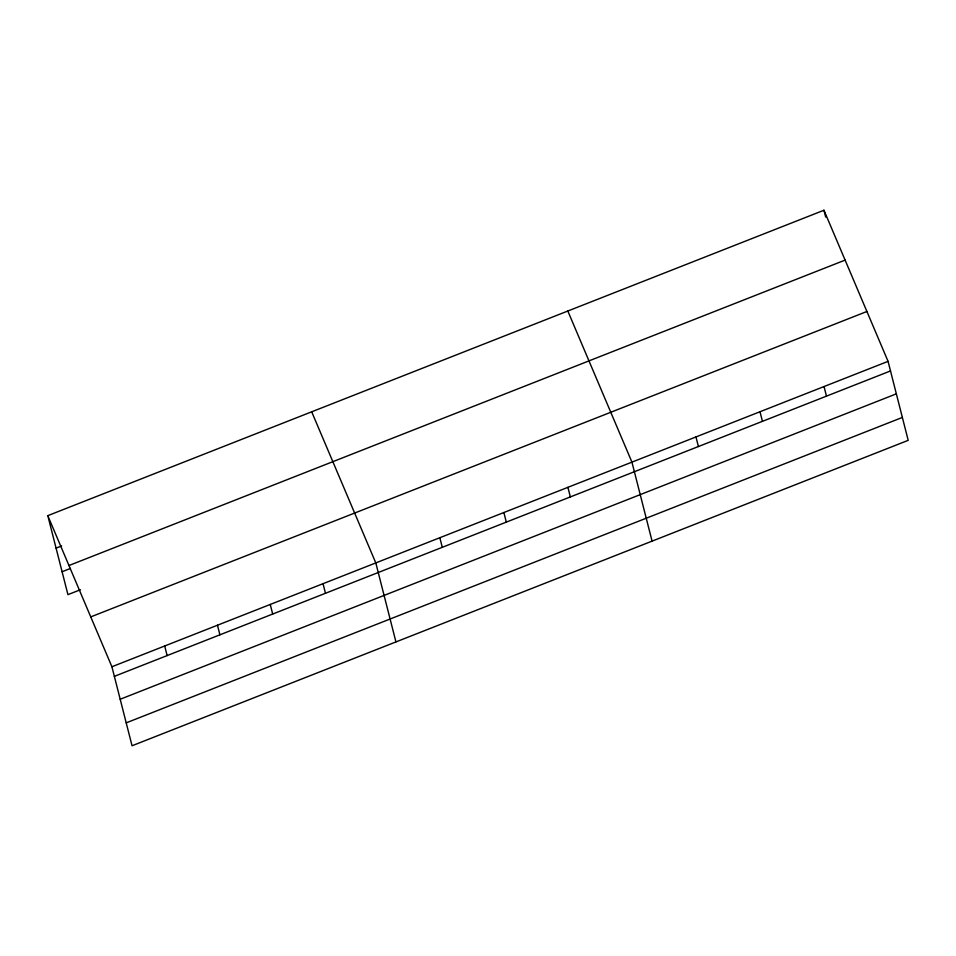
<?xml version="1.0" encoding="UTF-8"?>
<svg xmlns="http://www.w3.org/2000/svg" width="956" height="956" viewBox="0 0 956 956"><rect width="100%" height="100%" fill="white"/><g stroke="black" fill="none" stroke-linecap="round" stroke-linejoin="round"><path stroke-width="1.43" d="M47.8 515.654L823.952 210.236L888.064 361.356L908.2 440.346L132.048 745.764L111.912 666.762L47.8 515.654L67.936 594.644L80.435 589.733M56.081 548.147L61.638 545.96M68.963 565.522L845.104 260.104M62.092 571.748L70.433 568.462M90.76 616.895L866.901 311.489M111.912 666.762L888.064 361.356M114.362 676.346L890.514 370.94M120.193 699.254L896.346 393.848M126.216 722.856L902.356 417.437M567.816 311.023L631.94 462.142L652.076 541.132M311.692 411.809L375.804 562.929L395.939 641.918M823.952 210.236L825.697 217.084M824.036 386.547L826.474 396.131M759.996 411.749L762.446 421.333M695.968 436.94L698.406 446.524M567.9 487.333L570.35 496.917M503.872 512.535L506.31 522.119M439.832 537.726L442.281 547.31M323.032 583.686L325.47 593.282M270.249 604.455L272.687 614.051M217.466 625.224L219.916 634.82M164.695 645.993L167.133 655.589"/></g></svg>
